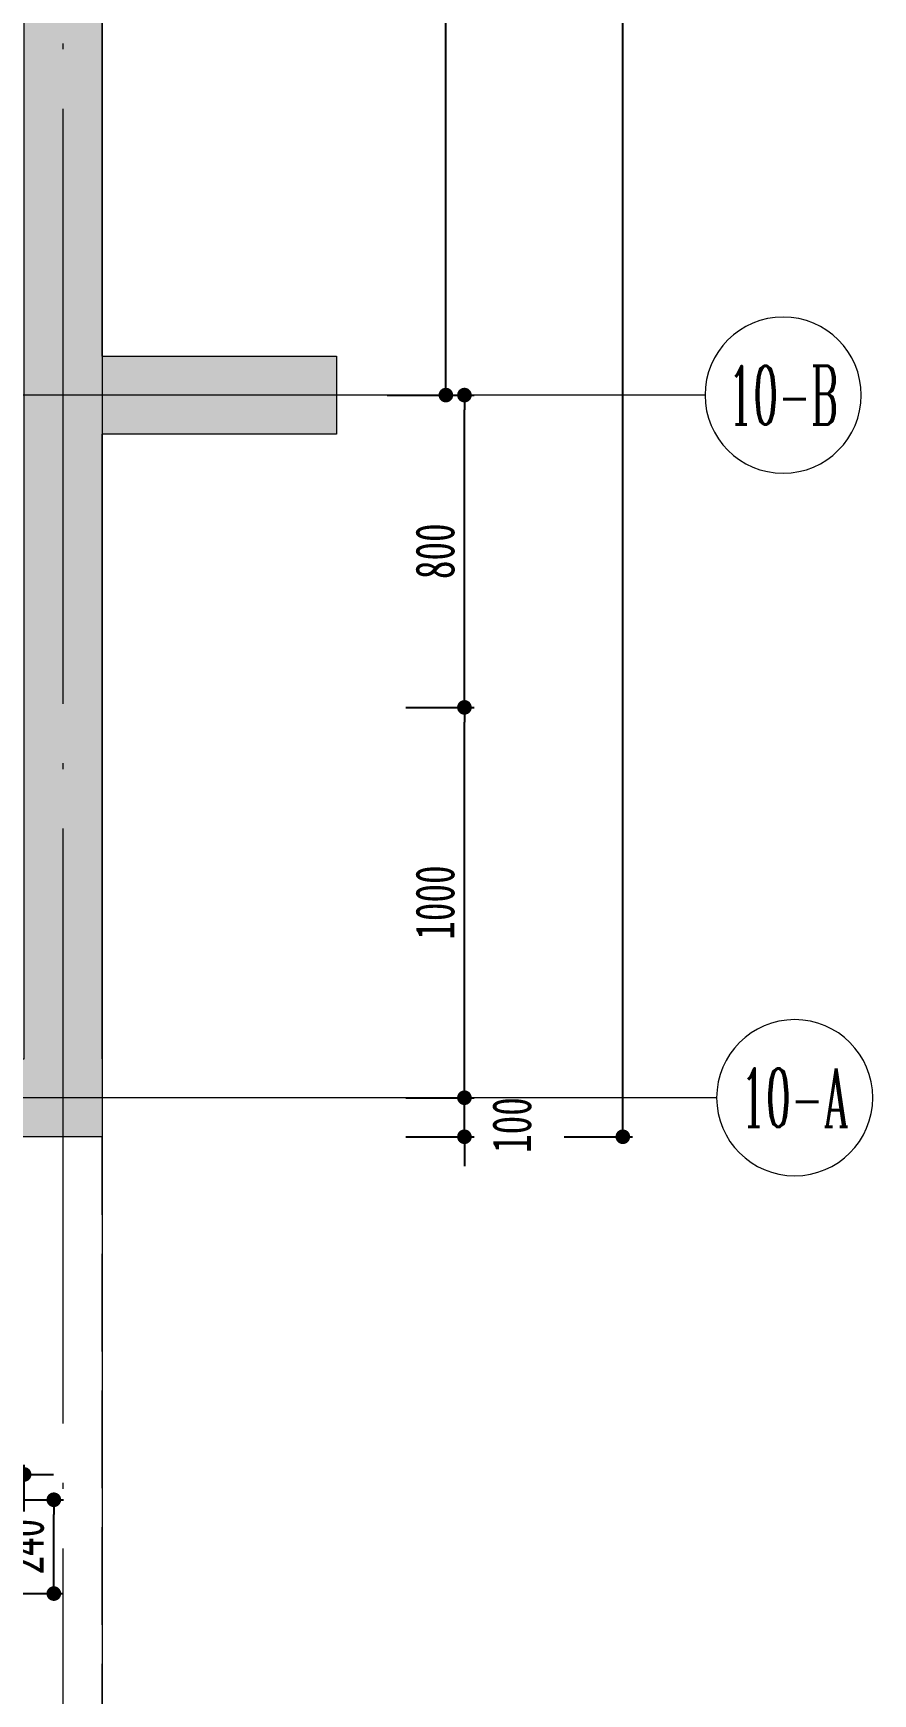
# Model space of a CAD drawing. Header units: millimetres. Extents: x 815519 to 890079, y 147095 to 251022.
# Drawn here: x 879565 to 881716, y 209090 to 213345 of the extents above; entities that cross this region are included whole.
import ezdxf
from ezdxf.enums import TextEntityAlignment as Align

# ---------------------------------------------------------------- set-up
doc = ezdxf.new("R2010")
doc.units = ezdxf.units.MM
doc.header["$LTSCALE"] = 1000
doc.linetypes.add('DASH', pattern=[0.35, 0.25, -0.1])
doc.linetypes.add('DOTE', pattern=[61.468, 50.8, -5.08, 0.508, -5.08])
doc.layers.get('Defpoints').update_dxf_attribs({"color": 1})
doc.layers.add('A-尺寸标注', color=53, linetype='Continuous')
doc.layers.add('PUB_HATCH', color=8, linetype='Continuous')
for name, color, linetype, lineweight in [('FC-地面尺寸', 53, 'Continuous', 0), ('L-梁', 91, 'DASH', 0), ('S-WALL', 255, 'Continuous', 0), ('S-轴号', 75, 'Continuous', 0), ('S-轴线', 149, 'DOTE', 0), ('WT-给排水点位尺寸', 53, 'Continuous', 0)]:
    doc.layers.add(name, color=color, linetype=linetype, lineweight=lineweight)
doc.styles.add('TH-STYLE1', font='', dxfattribs={"width": 0.7})
doc.styles.add('尺寸', font='ROMANC.SHX', dxfattribs={"width": 0.7})
doc.styles.get('TH-STYLE1').set_extended_font_data('STFangsong')
doc.dimstyles.new('[布局]1：50', dxfattribs={"dimtxt": 2, "dimasz": 0.75, "dimexe": 0.5, "dimexo": 0.8, "dimgap": 0.5, "dimtad": 1, "dimdec": 0, "dimlfac": 50, "dimrnd": 5, "dimdsep": 46, "dimtxsty": 'TH-STYLE1', "dimblk": 'DOT', "dimcen": 1, "dimdle": 0.5, "dimclrd": 53, "dimclre": 53, "dimclrt": 53, "dimadec": 0, "dimazin": 0, "dimtfac": 1, "dimtdec": 0, "dimtix": 1, "dimtmove": 2, "dimatfit": 3, "dimldrblk": 'HBA_DIMENSION_TICK-天华', "dimfxl": 3, "dimfxlon": 1, "dimarcsym": 0})
doc.dimstyles.new('TH-1：50', dxfattribs={"dimscale": 50, "dimtxt": 2, "dimasz": 0.75, "dimexe": 0.5, "dimexo": 0.8, "dimgap": 0.5, "dimtad": 1, "dimdec": 0, "dimrnd": 5, "dimdsep": 46, "dimtxsty": 'TH-STYLE1', "dimblk": 'DOT', "dimcen": 1, "dimdle": 0.5, "dimclrd": 53, "dimclre": 53, "dimclrt": 2, "dimadec": 0, "dimazin": 2, "dimtfac": 1, "dimtdec": 0, "dimtix": 1, "dimtmove": 2, "dimatfit": 3, "dimldrblk": 'HBA_DIMENSION_TICK-天华', "dimfxl": 3, "dimfxlon": 1, "dimarcsym": 0})

# ---------------------------------------------------------------- blocks, each defined once
blk = doc.blocks.new('wgwegwevberr')
at = {"layer": 'L-梁', "linetype": 'DASH'}
blk.add_line((842012.3, 137643.9), (842012.3, 139243.9), dxfattribs=at)
blk = doc.blocks.new('_Dot')
at = {"color": 33, "linetype": 'ByBlock', "lineweight": -2}
blk.add_line((-0.5, 0), (-1, 0), dxfattribs=at)
at = {"color": 33, "linetype": 'ByBlock', "const_width": 0.5}
blk.add_lwpolyline([(-0.25, 0, 1), (0.25, 0, 1)], format="xyb", close=True, dxfattribs=at)
blk = doc.blocks.new('*D1081')
at = {"layer": 'A-尺寸标注', "color": 53, "lineweight": -2, "ltscale": 0.5, "transparency": 16777216}
for p, q in [((880925.4, 218517.5), (881100.4, 218517.5)), ((881075.4, 210555), (881075.4, 218480)), ((880925.4, 210517.5), (881100.4, 210517.5))]:
    blk.add_line(p, q, dxfattribs=at)
at = {"layer": 'Defpoints', "color": 0, "ltscale": 0.5, "transparency": 16777216}
for p in [(880244.3, 218517.5), (881075.4, 218517.5), (880244.3, 210517.5)]:
    blk.add_point(p, dxfattribs=at)
at = {"layer": 'A-尺寸标注', "color": 53, "lineweight": -2, "ltscale": 0.5, "transparency": 16777216, "xscale": 37.5, "yscale": 37.5, "zscale": 37.5}
for p, rotation in [((881075.4, 218517.5), 90), ((881075.4, 210517.5), 270)]:
    blk.add_blockref('_Dot', p, dxfattribs=dict(at, rotation=rotation))
at = {"layer": 'A-尺寸标注', "color": 2, "ltscale": 0.5, "transparency": 16777216, "insert": (881000.4, 214517.5), "char_height": 100, "attachment_point": 5, "rotation": 90, "style": 'TH-STYLE1'}
blk.add_mtext('8000', dxfattribs=at)
blk = doc.blocks.new('HBA_DIMENSION_TICK-天华')
at = {"color": 50, "linetype": 'ByBlock'}
for points in [[(-72.71, 62.31), (-54.91, 79.96), (-12, -0.04), (0, 0)], [(-72.71, -62.31), (-54.91, -79.96), (-12, 0.04), (0, 0)]]:
    blk.add_solid(points, dxfattribs=at)
blk = doc.blocks.new('*D1085')
at = {"layer": 'A-尺寸标注', "color": 53, "lineweight": -2, "ltscale": 0.5, "transparency": 16777216}
for p, q in [((880472.2, 216417.5), (880647.2, 216417.5)), ((880622.2, 212455), (880622.2, 216380)), ((880472.2, 212417.5), (880647.2, 212417.5))]:
    blk.add_line(p, q, dxfattribs=at)
at = {"layer": 'Defpoints', "color": 0, "ltscale": 0.5, "transparency": 16777216}
for p in [(879522.2, 216417.5), (880622.2, 216417.5), (879522.2, 212417.5)]:
    blk.add_point(p, dxfattribs=at)
at = {"layer": 'A-尺寸标注', "color": 53, "lineweight": -2, "ltscale": 0.5, "transparency": 16777216, "xscale": 37.5, "yscale": 37.5, "zscale": 37.5}
for p, rotation in [((880622.2, 216417.5), 90), ((880622.2, 212417.5), 270)]:
    blk.add_blockref('_Dot', p, dxfattribs=dict(at, rotation=rotation))
at = {"layer": 'A-尺寸标注', "color": 2, "ltscale": 0.5, "transparency": 16777216, "insert": (880547.2, 214417.5), "char_height": 100, "attachment_point": 5, "rotation": 90, "style": 'TH-STYLE1'}
blk.add_mtext('4000', dxfattribs=at)
blk = doc.blocks.new('*D1086')
at = {"layer": 'A-尺寸标注', "color": 53, "lineweight": -2, "ltscale": 0.5, "transparency": 16777216}
for p, q in [((880519.7, 212417.5), (880694.7, 212417.5)), ((880669.7, 211655), (880669.7, 212380)), ((880519.7, 211617.5), (880694.7, 211617.5))]:
    blk.add_line(p, q, dxfattribs=at)
at = {"layer": 'Defpoints', "color": 0, "ltscale": 0.5, "transparency": 16777216}
for p in [(879569.7, 212417.5), (880669.7, 212417.5), (879569.7, 211617.5)]:
    blk.add_point(p, dxfattribs=at)
at = {"layer": 'A-尺寸标注', "color": 53, "lineweight": -2, "ltscale": 0.5, "transparency": 16777216, "xscale": 37.5, "yscale": 37.5, "zscale": 37.5}
for p, rotation in [((880669.7, 212417.5), 90), ((880669.7, 211617.5), 270)]:
    blk.add_blockref('_Dot', p, dxfattribs=dict(at, rotation=rotation))
at = {"layer": 'A-尺寸标注', "color": 2, "ltscale": 0.5, "transparency": 16777216, "insert": (880594.7, 212017.5), "char_height": 100, "attachment_point": 5, "rotation": 90, "style": 'TH-STYLE1'}
blk.add_mtext('800', dxfattribs=at)
blk = doc.blocks.new('*D1087')
at = {"layer": 'A-尺寸标注', "color": 53, "lineweight": -2, "ltscale": 0.5, "transparency": 16777216}
for p, q in [((880519.7, 211617.5), (880694.7, 211617.5)), ((880669.7, 210655), (880669.7, 211580)), ((880519.7, 210617.5), (880694.7, 210617.5))]:
    blk.add_line(p, q, dxfattribs=at)
at = {"layer": 'Defpoints', "color": 0, "ltscale": 0.5, "transparency": 16777216}
for p in [(879569.7, 211617.5), (880669.7, 211617.5), (879569.7, 210617.5)]:
    blk.add_point(p, dxfattribs=at)
at = {"layer": 'A-尺寸标注', "color": 53, "lineweight": -2, "ltscale": 0.5, "transparency": 16777216, "xscale": 37.5, "yscale": 37.5, "zscale": 37.5}
for p, rotation in [((880669.7, 211617.5), 90), ((880669.7, 210617.5), 270)]:
    blk.add_blockref('_Dot', p, dxfattribs=dict(at, rotation=rotation))
at = {"layer": 'A-尺寸标注', "color": 2, "ltscale": 0.5, "transparency": 16777216, "insert": (880594.7, 211117.5), "char_height": 100, "attachment_point": 5, "rotation": 90, "style": 'TH-STYLE1'}
blk.add_mtext('1000', dxfattribs=at)
blk = doc.blocks.new('*D1088')
at = {"layer": 'A-尺寸标注', "color": 53, "lineweight": -2, "ltscale": 0.5, "transparency": 16777216}
for p, q in [((880669.7, 210655), (880669.7, 210692.5)), ((880519.7, 210617.5), (880694.7, 210617.5)), ((880669.7, 210517.5), (880669.7, 210617.5)), ((880519.7, 210517.5), (880694.7, 210517.5)), ((880669.7, 210480), (880669.7, 210442.5))]:
    blk.add_line(p, q, dxfattribs=at)
at = {"layer": 'Defpoints', "color": 0, "ltscale": 0.5, "transparency": 16777216}
for p in [(879569.7, 210617.5), (880669.7, 210617.5), (879569.7, 210517.5)]:
    blk.add_point(p, dxfattribs=at)
at = {"layer": 'A-尺寸标注', "color": 53, "lineweight": -2, "ltscale": 0.5, "transparency": 16777216, "xscale": 37.5, "yscale": 37.5, "zscale": 37.5}
for p, rotation in [((880669.7, 210617.5), 270), ((880669.7, 210517.5), 90)]:
    blk.add_blockref('_Dot', p, dxfattribs=dict(at, rotation=rotation))
at = {"layer": 'A-尺寸标注', "color": 2, "ltscale": 0.5, "transparency": 16777216, "insert": (880791.4, 210547.4), "char_height": 100, "attachment_point": 5, "rotation": 90, "style": 'TH-STYLE1'}
blk.add_mtext('100', dxfattribs=at)
blk = doc.blocks.new('hl_Axis-A2')
at = {"color": 75, "ltscale": 2}
blk.add_line((16, 0), (0, 0), dxfattribs=at)
at = {"color": 75}
blk.add_circle((19, 0), 3, dxfattribs=at)
at = {"color": 2, "style": '尺寸', "width": 0.7}
blk.add_attdef('轴号', text='', height=3, dxfattribs=at).set_placement((19, 0), align=Align.MIDDLE_CENTER)
blk = doc.blocks.new('*D1408')
at = {"layer": 'Defpoints', "color": 0, "ltscale": 0.5, "transparency": 16777216}
for p in [(879541.8, 209652.4), (879391.8, 209517.5), (879541.8, 209517.5)]:
    blk.add_point(p, dxfattribs=at)
at = {"layer": 'WT-给排水点位尺寸', "color": 53, "lineweight": -2, "ltscale": 0.5, "transparency": 16777216}
for p, q in [((879354.3, 209652.4), (879316.8, 209652.4)), ((879391.8, 209557.5), (879391.8, 209677.4)), ((879391.8, 209652.4), (879541.8, 209652.4)), ((879541.8, 209557.5), (879541.8, 209677.4)), ((879579.3, 209652.4), (879616.8, 209652.4))]:
    blk.add_line(p, q, dxfattribs=at)
at = {"layer": 'WT-给排水点位尺寸', "color": 53, "lineweight": -2, "ltscale": 0.5, "transparency": 16777216, "xscale": 37.49999999999999, "yscale": 37.49999999999999, "zscale": 37.49999999999999}
blk.add_blockref('_Dot', (879391.8, 209652.4), dxfattribs=at)
at = {"layer": 'WT-给排水点位尺寸', "color": 53, "lineweight": -2, "ltscale": 0.5, "transparency": 16777216, "xscale": 37.49999999999999, "yscale": 37.49999999999999, "zscale": 37.49999999999999, "rotation": 180}
blk.add_blockref('_Dot', (879541.8, 209652.4), dxfattribs=at)
at = {"layer": 'WT-给排水点位尺寸', "color": 53, "ltscale": 0.5, "transparency": 16777216, "insert": (879466.8, 209727.4), "char_height": 100, "attachment_point": 5, "style": 'TH-STYLE1'}
blk.add_mtext('150', dxfattribs=at)
blk = doc.blocks.new('*D1431')
at = {"layer": 'Defpoints', "color": 0, "transparency": 16777216}
for p in [(879270.2, 209587.5), (879617.9, 209587.5), (879270.2, 209347.2)]:
    blk.add_point(p, dxfattribs=at)
at = {"layer": 'FC-地面尺寸', "color": 53, "lineweight": -2, "transparency": 16777216}
for p, q in [((879467.9, 209587.5), (879642.9, 209587.5)), ((879617.9, 209384.7), (879617.9, 209550)), ((879467.9, 209347.2), (879642.9, 209347.2))]:
    blk.add_line(p, q, dxfattribs=at)
at = {"layer": 'FC-地面尺寸', "color": 53, "lineweight": -2, "transparency": 16777216, "xscale": 37.49999999999999, "yscale": 37.49999999999999, "zscale": 37.49999999999999}
for p, rotation in [((879617.9, 209587.5), 90), ((879617.9, 209347.2), 270)]:
    blk.add_blockref('_Dot', p, dxfattribs=dict(at, rotation=rotation))
at = {"layer": 'FC-地面尺寸', "color": 53, "transparency": 16777216, "insert": (879542.9, 209467.3), "char_height": 100, "attachment_point": 5, "rotation": 90, "style": 'TH-STYLE1'}
blk.add_mtext('240', dxfattribs=at)

msp = doc.modelspace()

# ---------------------------------------------------------------- hatches: boundary and pattern name
at = {"layer": 'PUB_HATCH'}
msp.add_hatch(color=256, dxfattribs=at).paths.add_polyline_path([(880341.8, 212517.5), (880341.8, 212317.5), (879741.8, 212317.5), (879741.8, 210517.5), (879141.8, 210517.5), (879141.8, 210717.5), (879541.8, 210717.5), (879541.8, 214517.5), (879741.8, 214517.5), (879741.8, 212517.5)])

# ---------------------------------------------------------------- linework, layer by layer
at = {"layer": 'S-WALL'}
for p, q in [((879741.8, 218617.5), (879741.8, 210617.5)), ((879741.8, 212517.5), (879741.8, 218517.5)), ((879741.8, 210717.5), (879741.8, 212317.5)), ((879741.8, 210617.5), (879741.8, 208917.5))]:
    msp.add_line(p, q, dxfattribs=at)
msp.add_lwpolyline([(880341.8, 212517.5), (880341.8, 212317.5), (879741.8, 212317.5), (879741.8, 210517.5), (879141.8, 210517.5), (879141.8, 210717.5), (879541.8, 210717.5), (879541.8, 212517.5), (879541.8, 214517.5), (879741.8, 214517.5), (879741.8, 212517.5)], close=True, dxfattribs=at)
at = {"layer": 'S-轴线', "linetype": 'DOTE', "ltscale": 0.03}
for p, q in [((879641.8, 207938.9), (879641.8, 219864.7)), ((880290.9, 212417.5), (868795, 212417.5)), ((880290.9, 210617.5), (868795, 210617.5))]:
    msp.add_line(p, q, dxfattribs=at)

# ---------------------------------------------------------------- block references
at = {"layer": 'L-梁', "color": 7, "xscale": -1}
msp.add_blockref('wgwegwevberr', (1721754.1, 71273.6), dxfattribs=at)
at = {"layer": 'S-轴号'}
ref = msp.add_blockref('hl_Axis-A2', (880219.4, 212417.5), dxfattribs=dict(at, xscale=-66.66666666666666, yscale=66.66666666666666, zscale=66.66666666666666, rotation=180))
ref.add_attrib('轴号', '10-B', dxfattribs={"layer": '0', "color": 2, "height": 150, "style": '尺寸', "width": 0.5}).set_placement((881486.1, 212417.5), align=Align.MIDDLE_CENTER)
ref = msp.add_blockref('hl_Axis-A2', (880249.1, 210617.5), dxfattribs=dict(at, xscale=-66.66666666666666, yscale=66.66666666666666, zscale=66.66666666666666, rotation=180))
ref.add_attrib('轴号', '10-A', dxfattribs={"layer": '0', "color": 2, "height": 150, "style": '尺寸', "width": 0.5}).set_placement((881515.7, 210617.5), align=Align.MIDDLE_CENTER)

# ---------------------------------------------------------------- dimensions: what is measured, and where the dimension line sits
at = {"layer": 'A-尺寸标注', "ltscale": 0.5}
for p1, p2, distance, picture, middle in [((880244.3, 210517.5), (880244.3, 218517.5), -831, '*D1081', (881000.4, 214517.5)), ((879522.2, 212417.5), (879522.2, 216417.5), -1100, '*D1085', (880547.2, 214417.5)), ((879569.7, 211617.5), (879569.7, 212417.5), -1100, '*D1086', (880594.7, 212017.5)), ((879569.7, 210617.5), (879569.7, 211617.5), -1100, '*D1087', (880594.7, 211117.5))]:
    dim = msp.add_aligned_dim(p1=p1, p2=p2, distance=distance, dimstyle='TH-1：50', dxfattribs=at)
    dim.commit()
    dim.dimension.update_dxf_attribs({"geometry": picture, "text_midpoint": middle})
dim = msp.add_linear_dim(base=(880669.7, 210617.5), p1=(879569.7, 210517.5), p2=(879569.7, 210617.5), angle=90, dimstyle='TH-1：50', dxfattribs=at)
dim.commit()
dim.dimension.update_dxf_attribs({"geometry": '*D1088', "text_midpoint": (880791.4, 210547.4), "dimtype": 161})
at = {"layer": 'FC-地面尺寸'}
dim = msp.add_aligned_dim(p1=(879270.2, 209347.2), p2=(879270.2, 209587.5), distance=-347.7, dimstyle='[布局]1：50', override={"dimscale": 50, "dimlfac": 1, "dimarcsym": 1}, dxfattribs=at)
dim.commit()
dim.dimension.update_dxf_attribs({"geometry": '*D1431', "text_midpoint": (879542.9, 209467.3)})
at = {"layer": 'WT-给排水点位尺寸', "color": 12, "ltscale": 0.5}
dim = msp.add_linear_dim(base=(879541.8, 209652.4, -6.9), p1=(879391.8, 209517.5, -6.9), p2=(879541.8, 209517.5, -6.9), angle=180, dimstyle='[布局]1：50', override={"dimscale": 50, "dimlfac": 1, "dimarcsym": 1}, dxfattribs=at)
dim.commit()
dim.dimension.update_dxf_attribs({"geometry": '*D1408', "text_midpoint": (879466.8, 209727.4, -6.9)})

doc.saveas('drawing.dxf')
